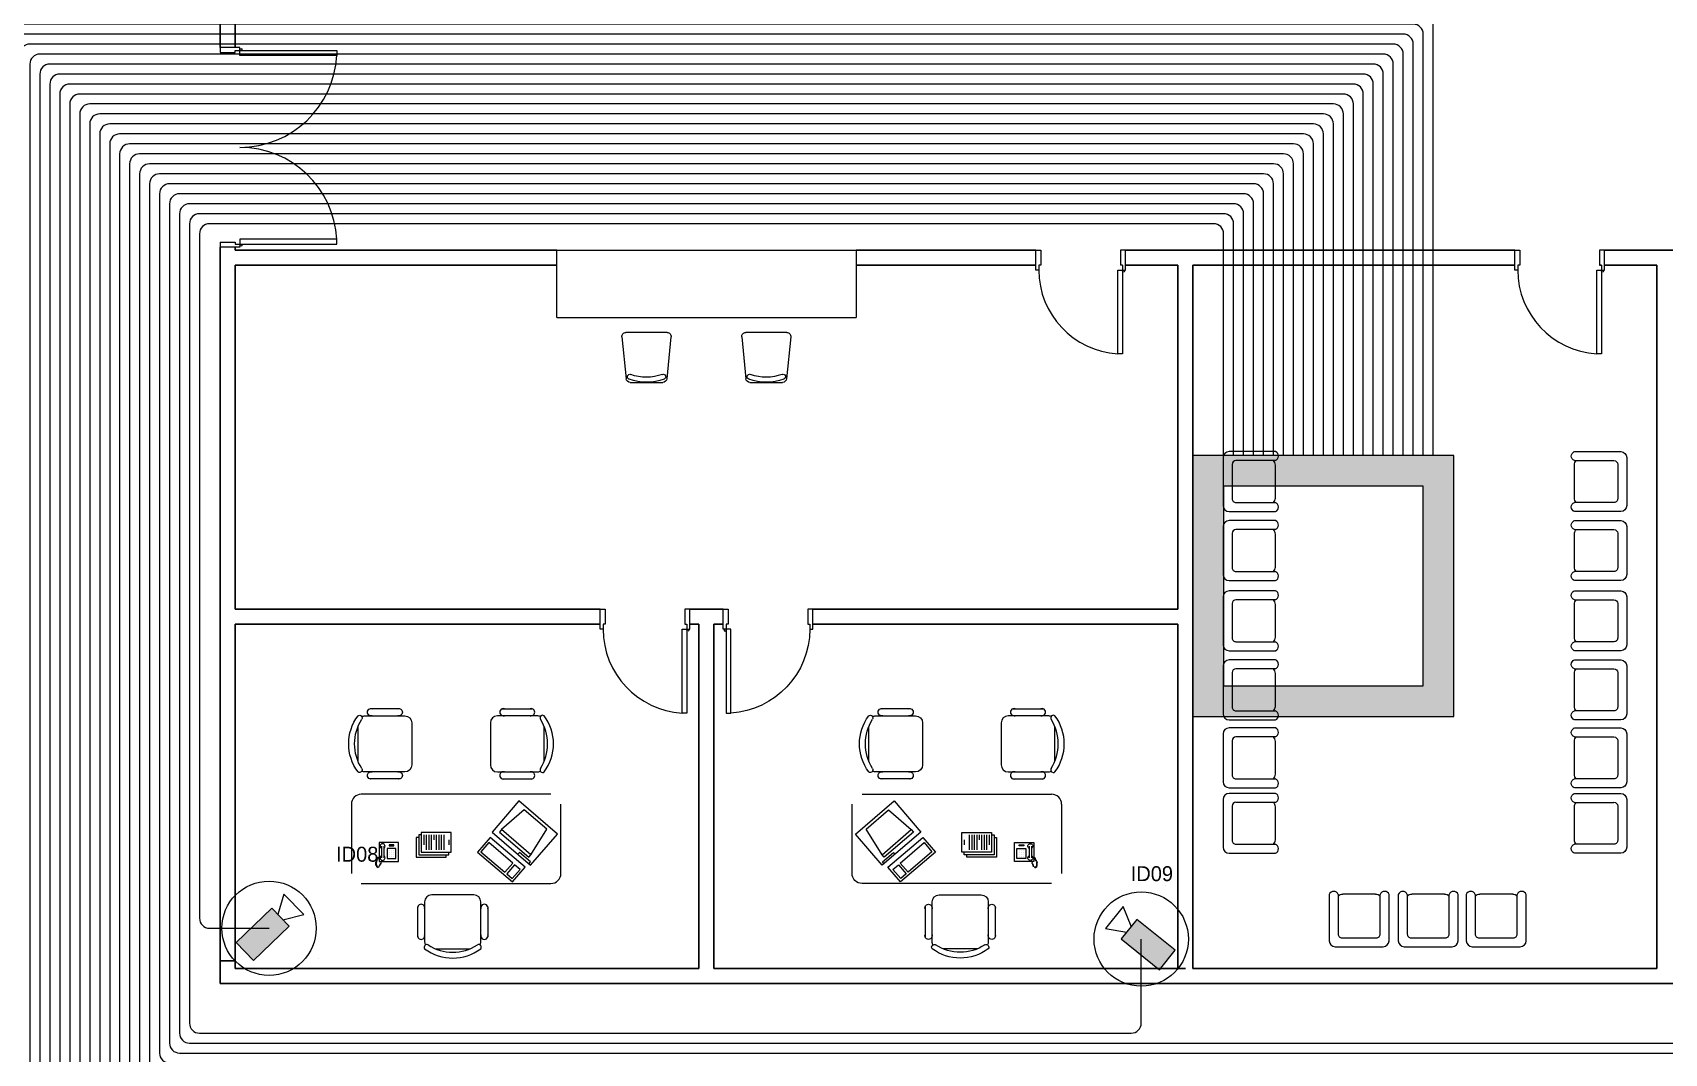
# Model space of a CAD drawing. Extents: x -59 to 582, y -1177 to 100.
# Drawn here: x 44.25 to 60.6, y -41.01 to -30.78 of the extents above; entities that cross this region are included whole.
import ezdxf
from ezdxf.enums import TextEntityAlignment as Align

# ---------------------------------------------------------------- set-up
doc = ezdxf.new("R2010")
doc.units = 0
doc.header["$LTSCALE"] = 0.15
doc.layers.get('0').update_dxf_attribs({"color": 252})
for name, color, linetype in [('0 CCTV', 252, 'Continuous'), ('0 sockets', 252, 'Continuous'), ('AUTOINCR', 7, 'Continuous'), ('CCTV', 4, 'Continuous')]:
    doc.layers.add(name, color=color, linetype=linetype)
for name, color, linetype, lineweight in [('DOOR', 252, 'Continuous', 20), ('E-LT-CKT-NM', 7, 'Continuous', 30), ('FUR', 252, 'Continuous', 9), ('sofa', 252, 'Continuous', 9), ('T-CCTV', 7, 'Continuous', 0), ('wall', 252, 'Continuous', 30)]:
    doc.layers.add(name, color=color, linetype=linetype, lineweight=lineweight)
doc.styles.add('SDC-TEXT-ARB', font='sdc-arb.shx')

# ---------------------------------------------------------------- blocks, each defined once
blk = doc.blocks.new('RECTANG')
for p, q in [((1, 1), (0, 1)), ((0, 1), (0, 0)), ((1, 0), (1, 1)), ((0, 0), (1, 0))]:
    blk.add_line(p, q)
blk = doc.blocks.new('IBMAT', base_point=(61, 306))
for p, q in [((75, 307), (75, 306)), ((81, 307), (75, 307)), ((81, 306), (81, 307))]:
    blk.add_line(p, q)
at = {"xscale": 21, "yscale": 17, "zscale": 21}
blk.add_blockref('RECTANG', (61, 306), dxfattribs=at)
blk = doc.blocks.new('KEYBOARD', base_point=(60, 294))
for p, xscale, yscale, zscale in [((60, 294), 19, 8, 19), ((61, 295), 13, 5, 13), ((75, 295), 3, 5, 3)]:
    blk.add_blockref('RECTANG', p, dxfattribs=dict(xscale=xscale, yscale=yscale, zscale=zscale))
blk = doc.blocks.new('FNCOMP')
for p, q in [((-6.64, 16.23), (-8.5, 3.5)), ((6.08, 16.23), (-6.64, 16.23)), ((8, 3.5), (6.08, 16.23)), ((-8.5, 3.5), (-8.5, 2.04)), ((8, 3.5), (-8.5, 3.5)), ((-8.5, 2.04), (8, 2.04)), ((8, 2.04), (8, 3.5))]:
    blk.add_line(p, q)
at = {"xscale": 1.033846153846154, "yscale": 1.033846153846154, "zscale": 1.033846153846154}
for name, p in [('IBMAT', (-10.86, 0)), ('KEYBOARD', (-10.05, -10.5))]:
    blk.add_blockref(name, p, dxfattribs=at)
blk = doc.blocks.new('CHAIR7')
for p, q in [((5.12, 15.04), (17.88, 15.04)), ((0, 9), (0, -9)), ((20, 12), (3, 12)), ((23, -7.44), (23, 7.44)), ((3, -12), (20, -12)), ((5.12, -15), (17.88, -15))]:
    blk.add_line(p, q)
for centre, radius, start, end in [((5.56, 13.54), 1.56, 73.7398, 286.2602), ((17.44, 13.54), 1.56, 253.7398, 106.2602), ((3, 9), 3, 90, 180), ((20, 9), 3, 62.41556, 90), ((22.34, 11.12), 1.1, 53.30994, 212.02741), ((4.82, 0), 19.64, 327.57575, 32.42425), ((7, 0), 20, 323.1301, 36.8699), ((3, -9), 3, 180, 270), ((5.56, -13.5), 1.56, 73.7398, 286.2602), ((17.44, -13.5), 1.56, 253.7398, 106.2602), ((20, -9), 3, 270, 297.58444), ((22.34, -11.12), 1.1, 147.97259, 306.69006)]:
    blk.add_arc(centre, radius, start, end)
blk = doc.blocks.new('FNPHONE')
for p, q in [((-9.1, 0.22), (-9.7, 0.02)), ((-8.9, 0.62), (-9.5, 0.42)), ((-8.7, 1.02), (-9.3, 0.82)), ((-8.5, 1.42), (-9.1, 1.22)), ((-8.3, 1.82), (-8.9, 1.62)), ((-7.14, 0.56), (-7.5, -0.58)), ((-7.29, 6.54), (-7.29, 1.54)), ((-6.29, 6.54), (-6.29, 1.54)), ((-3.87, 4.85), (-3.87, 4.85)), ((-3.87, 3.91), (-3.87, 3.91)), ((-3.87, 2.97), (-3.87, 2.97)), ((-3.87, 2.03), (-3.87, 2.03)), ((-2.94, 4.85), (-2.94, 4.85)), ((-2.94, 3.91), (-2.94, 3.91)), ((-2.94, 2.97), (-2.94, 2.97)), ((-2.94, 2.03), (-2.94, 2.03)), ((-2, 4.85), (-2, 4.85)), ((-2, 3.91), (-2, 3.91)), ((-2, 2.97), (-2, 2.97)), ((-2, 2.03), (-2, 2.03)), ((-9.3, -0.18), (-9.9, -0.38)), ((-9.3, -0.58), (-9.9, -0.78)), ((-9.3, -0.98), (-9.9, -1.18)), ((-9.3, -1.38), (-9.9, -1.58)), ((-9.1, -1.78), (-9.7, -1.98)), ((-8.9, -2.18), (-9.5, -2.38)), ((-8.43, -2.46), (-9.03, -2.66)), ((-7.9, -1.98), (-8.5, -2.18)), ((-7.7, -1.58), (-8.3, -1.78)), ((-7.5, -1.18), (-8.1, -1.38)), ((-7.3, -0.78), (-7.9, -0.98))]:
    blk.add_line(p, q)
for centre, start, end in [((-6.79, 6.54), 298.49146, 241.50854), ((-6.79, 1.54), 118.49146, 61.50854)]:
    blk.add_arc(centre, 1.05, start, end)
for p, xscale, yscale, zscale in [((-8.21, 0), 8.20528234483245, 8.104073169521023, 8.20528234483245), ((-4.03, 6.72), 2.03125, 0.46875, 2.03125), ((-4.81, 1.25), 3.75, 4.375, 3.75)]:
    blk.add_blockref('RECTANG', p, dxfattribs=dict(xscale=xscale, yscale=yscale, zscale=zscale))
blk = doc.blocks.new('D90')
at = {"layer": 'DOOR'}
for points in [[(0.03, 0.2), (0.03, 1.04), (0.078, 1.04), (0.078, 0.2)], [(0.03, 0.2), (0, 0.2), (0, 0), (0.05, 0), (0.05, 0.15), (0.03, 0.15)], [(0.87, 0.2), (0.9, 0.2), (0.9, 0), (0.85, 0), (0.85, 0.15), (0.87, 0.15)]]:
    blk.add_lwpolyline(points, close=True, dxfattribs=at)
blk.add_circle((0.02, 0.21), 0.01, dxfattribs=at)
blk.add_arc((0.025, 0.197), 0.845, 0.2218, 86.3889, dxfattribs=at)
blk = doc.blocks.new('Ch01')
at = {"layer": 'FUR'}
for p, q in [((-0.499, -0.205), (-0.499, 0.207)), ((-0.455, 0.247), (-0.035, 0.205)), ((0.001, 0.165), (0.001, -0.163)), ((-0.455, -0.244), (-0.035, -0.202))]:
    blk.add_line(p, q, dxfattribs=at)
for centre, radius, start, end in [((-0.459, 0.207), 0.04, 84.2894, 180), ((-0.055, 0.168), 0.025, 20.5276, 200.5276), ((-0.039, 0.165), 0.04, 0, 84.2894), ((-0.499, 0.001), 0.499, 339.1935, 20.5276), ((-0.499, 0.001), 0.449, 339.1935, 20.5276), ((-0.056, -0.167), 0.025, 159.1935, 339.1935), ((-0.039, -0.163), 0.04, 275.7106, 0), ((-0.459, -0.205), 0.04, 180, 275.7106)]:
    blk.add_arc(centre, radius, start, end, dxfattribs=at)
blk = doc.blocks.new('ARCH')
at = {"layer": 'DOOR'}
for p, q in [((46.125, 355.955), (46.125, 355.905)), ((55.17, 355.725), (55.15, 355.725))]:
    blk.add_line(p, q, dxfattribs=at)
for points in [[(46.325, 357.875), (46.325, 357.905), (46.125, 357.905), (46.125, 357.855), (46.275, 357.855), (46.275, 357.875)], [(46.325, 357.875), (47.295, 357.875), (47.295, 357.825), (46.325, 357.825)], [(46.325, 355.935), (47.295, 355.935), (47.295, 355.985), (46.325, 355.985)], [(54.33, 355.675), (54.3, 355.675), (54.3, 355.875), (54.35, 355.875), (54.35, 355.725), (54.33, 355.725)], [(59.13, 355.675), (59.1, 355.675), (59.1, 355.875), (59.15, 355.875), (59.15, 355.725), (59.13, 355.725)], [(59.97, 355.675), (60, 355.675), (60, 355.875), (59.95, 355.875), (59.95, 355.725), (59.97, 355.725)], [(55.17, 355.675), (55.17, 354.835), (55.122, 354.835), (55.122, 355.675)], [(59.97, 355.675), (59.97, 354.835), (59.922, 354.835), (59.922, 355.675)]]:
    blk.add_lwpolyline(points, close=True, dxfattribs=at)
for points in [[(46.125, 355.955), (46.275, 355.955), (46.275, 355.935), (46.325, 355.935), (46.325, 355.905), (46.125, 355.905)], [(55.17, 355.725), (55.17, 355.675), (55.2, 355.675), (55.2, 355.875), (55.15, 355.875), (55.15, 355.725)]]:
    blk.add_lwpolyline(points, dxfattribs=at)
for centre in [(46.335, 357.885), (46.335, 355.925), (55.18, 355.665), (59.98, 355.665)]:
    blk.add_circle(centre, 0.01, dxfattribs=at)
for centre, radius, start, end in [((46.325, 357.875), 0.971, 270, 357.0492), ((46.325, 355.933), 0.971, 2.9508, 90), ((55.175, 355.678), 0.845, 180.2218, 266.3889), ((59.975, 355.678), 0.845, 180.2218, 266.3889)]:
    blk.add_arc(centre, radius, start, end, dxfattribs=at)
at = {"layer": 'FUR'}
for p, q in [((56.177, 353.795), (56.177, 353.315)), ((56.702, 353.855), (56.237, 353.855)), ((56.267, 353.727), (56.267, 353.382)), ((56.7, 353.765), (56.305, 353.765)), ((56.702, 353.39), (56.702, 353.72)), ((59.698, 353.855), (60.163, 353.855)), ((59.698, 353.39), (59.698, 353.72)), ((59.7, 353.765), (60.095, 353.765)), ((60.133, 353.727), (60.133, 353.382)), ((60.223, 353.795), (60.223, 353.315)), ((56.237, 353.255), (56.702, 353.255)), ((56.305, 353.345), (56.7, 353.345)), ((60.163, 353.255), (59.698, 353.255)), ((60.095, 353.345), (59.7, 353.345)), ((56.177, 353.103), (56.177, 352.623)), ((56.702, 353.163), (56.237, 353.163)), ((56.7, 353.073), (56.305, 353.073)), ((59.698, 353.163), (60.163, 353.163)), ((59.7, 353.073), (60.095, 353.073)), ((60.223, 353.103), (60.223, 352.623)), ((56.267, 353.036), (56.267, 352.691)), ((56.702, 352.698), (56.702, 353.028)), ((59.698, 352.698), (59.698, 353.028)), ((60.133, 353.036), (60.133, 352.691)), ((56.305, 352.653), (56.7, 352.653)), ((60.095, 352.653), (59.7, 352.653)), ((56.237, 352.563), (56.702, 352.563)), ((56.702, 352.459), (56.237, 352.459)), ((60.163, 352.563), (59.698, 352.563)), ((59.698, 352.459), (60.163, 352.459)), ((56.177, 352.399), (56.177, 351.919)), ((56.267, 352.332), (56.267, 351.987)), ((56.7, 352.369), (56.305, 352.369)), ((56.702, 351.994), (56.702, 352.324)), ((59.698, 351.994), (59.698, 352.324)), ((59.7, 352.369), (60.095, 352.369)), ((60.133, 352.332), (60.133, 351.987)), ((60.223, 352.399), (60.223, 351.919)), ((56.305, 351.949), (56.7, 351.949)), ((60.095, 351.949), (59.7, 351.949)), ((56.237, 351.859), (56.702, 351.859)), ((56.702, 351.767), (56.237, 351.767)), ((60.163, 351.859), (59.698, 351.859)), ((59.698, 351.767), (60.163, 351.767)), ((56.177, 351.707), (56.177, 351.227)), ((56.267, 351.64), (56.267, 351.295)), ((56.7, 351.677), (56.305, 351.677)), ((56.702, 351.302), (56.702, 351.632)), ((59.698, 351.302), (59.698, 351.632)), ((59.7, 351.677), (60.095, 351.677)), ((60.133, 351.64), (60.133, 351.295)), ((60.223, 351.707), (60.223, 351.227)), ((56.237, 351.167), (56.702, 351.167)), ((56.305, 351.257), (56.7, 351.257)), ((60.163, 351.167), (59.698, 351.167)), ((60.095, 351.257), (59.7, 351.257)), ((56.177, 351.026), (56.177, 350.546)), ((56.702, 351.086), (56.237, 351.086)), ((56.267, 350.958), (56.267, 350.613)), ((56.7, 350.996), (56.305, 350.996)), ((56.702, 350.621), (56.702, 350.951)), ((59.698, 351.086), (60.163, 351.086)), ((59.698, 350.621), (59.698, 350.951)), ((59.7, 350.996), (60.095, 350.996)), ((60.133, 350.958), (60.133, 350.613)), ((60.223, 351.026), (60.223, 350.546)), ((56.237, 350.486), (56.702, 350.486)), ((56.305, 350.576), (56.7, 350.576)), ((60.163, 350.486), (59.698, 350.486)), ((60.095, 350.576), (59.7, 350.576)), ((56.177, 350.37), (56.177, 349.89)), ((56.702, 350.43), (56.237, 350.43)), ((56.267, 350.303), (56.267, 349.958)), ((56.7, 350.34), (56.305, 350.34)), ((56.702, 349.965), (56.702, 350.295)), ((59.698, 350.43), (60.163, 350.43)), ((59.698, 349.965), (59.698, 350.295)), ((59.7, 350.34), (60.095, 350.34)), ((60.133, 350.303), (60.133, 349.958)), ((60.223, 350.37), (60.223, 349.89)), ((56.237, 349.83), (56.702, 349.83)), ((56.305, 349.92), (56.7, 349.92)), ((60.163, 349.83), (59.698, 349.83)), ((60.095, 349.92), (59.7, 349.92)), ((57.241, 349.418), (57.241, 348.953)), ((57.331, 349.416), (57.331, 349.02)), ((57.706, 349.418), (57.376, 349.418)), ((57.751, 349.02), (57.751, 349.416)), ((57.841, 348.953), (57.841, 349.418)), ((57.933, 349.418), (57.933, 348.953)), ((58.023, 349.416), (58.023, 349.02)), ((58.398, 349.418), (58.068, 349.418)), ((58.443, 349.02), (58.443, 349.416)), ((58.533, 348.953), (58.533, 349.418)), ((58.615, 349.418), (58.615, 348.953)), ((58.705, 349.416), (58.705, 349.02)), ((59.08, 349.418), (58.75, 349.418)), ((59.125, 349.02), (59.125, 349.416)), ((59.215, 348.953), (59.215, 349.418)), ((57.369, 348.983), (57.714, 348.983)), ((58.061, 348.983), (58.406, 348.983)), ((58.742, 348.983), (59.087, 348.983)), ((57.301, 348.893), (57.781, 348.893)), ((57.993, 348.893), (58.473, 348.893)), ((58.675, 348.893), (59.155, 348.893))]:
    blk.add_line(p, q, dxfattribs=at)
for centre, major_axis, start_param, end_param in [((56.237, 353.795), (0.0424, 0.0424), 0.785398, 2.356194), ((56.305, 353.727), (-0.0265, 0.0265), -0.785398, 0.785398), ((56.642, 353.72), (-0.0424, 0.0424), 3.926991, 4.775053), ((56.685, 353.81), (-0.0339, 0.0339), 2.685296, 5.122584), ((56.237, 353.315), (-0.0424, 0.0424), 0.785398, 2.356194), ((56.305, 353.382), (0.0265, 0.0265), 2.356194, 3.926991), ((56.642, 353.39), (0.0424, 0.0424), 4.649725, 5.497787), ((56.685, 353.3), (0.0339, 0.0339), 4.302194, 6.739482), ((56.237, 353.103), (0.0424, 0.0424), 0.785398, 2.356194), ((56.305, 353.036), (-0.0265, 0.0265), -0.785398, 0.785398), ((56.642, 353.028), (-0.0424, 0.0424), 3.926991, 4.775053), ((56.685, 353.119), (-0.0339, 0.0339), 2.685296, 5.122584), ((56.237, 352.623), (-0.0424, 0.0424), 0.785398, 2.356194), ((56.305, 352.691), (0.0265, 0.0265), 2.356194, 3.926991), ((56.642, 352.698), (0.0424, 0.0424), 4.649725, 5.497787), ((56.685, 352.608), (0.0339, 0.0339), 4.302194, 6.739482), ((56.237, 352.399), (0.0424, 0.0424), 0.785398, 2.356194), ((56.685, 352.415), (-0.0339, 0.0339), 2.685296, 5.122584), ((56.305, 352.332), (-0.0265, 0.0265), -0.785398, 0.785398), ((56.642, 352.324), (-0.0424, 0.0424), 3.926991, 4.775053), ((56.305, 351.987), (0.0265, 0.0265), 2.356194, 3.926991), ((56.642, 351.994), (0.0424, 0.0424), 4.649725, 5.497787), ((56.685, 351.904), (0.0339, 0.0339), 4.302194, 6.739482), ((56.237, 351.919), (-0.0424, 0.0424), 0.785398, 2.356194), ((56.237, 351.707), (0.0424, 0.0424), 0.785398, 2.356194), ((56.685, 351.723), (-0.0339, 0.0339), 2.685296, 5.122584), ((56.305, 351.64), (-0.0265, 0.0265), -0.785398, 0.785398), ((56.642, 351.632), (-0.0424, 0.0424), 3.926991, 4.775053), ((56.305, 351.295), (0.0265, 0.0265), 2.356194, 3.926991), ((56.642, 351.302), (0.0424, 0.0424), 4.649725, 5.497787), ((56.237, 351.227), (-0.0424, 0.0424), 0.785398, 2.356194), ((56.685, 351.212), (0.0339, 0.0339), 4.302194, 6.739482), ((56.237, 351.026), (0.0424, 0.0424), 0.785398, 2.356194), ((56.305, 350.958), (-0.0265, 0.0265), -0.785398, 0.785398), ((56.642, 350.951), (-0.0424, 0.0424), 3.926991, 4.775053), ((56.685, 351.041), (-0.0339, 0.0339), 2.685296, 5.122584), ((56.305, 350.613), (0.0265, 0.0265), 2.356194, 3.926991), ((56.642, 350.621), (0.0424, 0.0424), 4.649725, 5.497787), ((56.237, 350.546), (-0.0424, 0.0424), 0.785398, 2.356194), ((56.685, 350.53), (0.0339, 0.0339), 4.302194, 6.739482), ((56.237, 350.37), (0.0424, 0.0424), 0.785398, 2.356194), ((56.305, 350.303), (-0.0265, 0.0265), -0.785398, 0.785398), ((56.642, 350.295), (-0.0424, 0.0424), 3.926991, 4.775053), ((56.685, 350.385), (-0.0339, 0.0339), 2.685296, 5.122584), ((56.642, 349.965), (0.0424, 0.0424), 4.649725, 5.497787), ((56.237, 349.89), (-0.0424, 0.0424), 0.785398, 2.356194), ((56.305, 349.958), (0.0265, 0.0265), 2.356194, 3.926991), ((56.685, 349.875), (0.0339, 0.0339), 4.302194, 6.739482), ((57.286, 349.4), (0.0339, 0.0339), 5.826889, 8.264177), ((57.376, 349.358), (0.0424, 0.0424), 0.785398, 1.63346), ((57.706, 349.358), (-0.0424, 0.0424), 4.649725, 5.497787), ((57.797, 349.4), (-0.0339, 0.0339), 4.302194, 6.739482), ((57.978, 349.4), (0.0339, 0.0339), 5.826889, 8.264177), ((58.068, 349.358), (0.0424, 0.0424), 0.785398, 1.63346), ((58.398, 349.358), (-0.0424, 0.0424), 4.649725, 5.497787), ((58.488, 349.4), (-0.0339, 0.0339), 4.302194, 6.739482), ((58.659, 349.4), (0.0339, 0.0339), 5.826889, 8.264177), ((58.75, 349.358), (0.0424, 0.0424), 0.785398, 1.63346), ((59.08, 349.358), (-0.0424, 0.0424), 4.649725, 5.497787), ((59.17, 349.4), (-0.0339, 0.0339), 4.302194, 6.739482), ((57.369, 349.02), (0.0265, 0.0265), 2.356194, 3.926991), ((57.714, 349.02), (-0.0265, 0.0265), 2.356194, 3.926991), ((58.061, 349.02), (0.0265, 0.0265), 2.356194, 3.926991), ((58.406, 349.02), (-0.0265, 0.0265), 2.356194, 3.926991), ((58.742, 349.02), (0.0265, 0.0265), 2.356194, 3.926991), ((59.087, 349.02), (-0.0265, 0.0265), 2.356194, 3.926991), ((57.301, 348.953), (-0.0424, 0.0424), 0.785398, 2.356194), ((57.781, 348.953), (0.0424, 0.0424), 3.926991, 5.497787), ((57.993, 348.953), (-0.0424, 0.0424), 0.785398, 2.356194), ((58.473, 348.953), (0.0424, 0.0424), 3.926991, 5.497787), ((58.675, 348.953), (-0.0424, 0.0424), 0.785398, 2.356194), ((59.155, 348.953), (0.0424, 0.0424), 3.926991, 5.497787)]:
    blk.add_ellipse(centre, major_axis=major_axis, ratio=1, start_param=start_param, end_param=end_param, dxfattribs=at)
at = {"layer": 'FUR', "extrusion": (0, 0, -1)}
for centre, major_axis, start_param, end_param in [((59.715, 353.81), (0.0339, 0.0339), 2.685296, 5.122584), ((59.758, 353.72), (0.0424, 0.0424), 3.926991, 4.775053), ((60.095, 353.727), (0.0265, 0.0265), -0.785398, 0.785398), ((60.163, 353.795), (-0.0424, 0.0424), 0.785398, 2.356194), ((59.715, 353.3), (-0.0339, 0.0339), 4.302194, 6.739482), ((59.758, 353.39), (-0.0424, 0.0424), 4.649725, 5.497787), ((60.095, 353.382), (-0.0265, 0.0265), 2.356194, 3.926991), ((60.163, 353.315), (0.0424, 0.0424), 0.785398, 2.356194), ((59.715, 353.119), (0.0339, 0.0339), 2.685296, 5.122584), ((59.758, 353.028), (0.0424, 0.0424), 3.926991, 4.775053), ((60.095, 353.036), (0.0265, 0.0265), -0.785398, 0.785398), ((60.163, 353.103), (-0.0424, 0.0424), 0.785398, 2.356194), ((59.715, 352.608), (-0.0339, 0.0339), 4.302194, 6.739482), ((59.758, 352.698), (-0.0424, 0.0424), 4.649725, 5.497787), ((60.095, 352.691), (-0.0265, 0.0265), 2.356194, 3.926991), ((60.163, 352.623), (0.0424, 0.0424), 0.785398, 2.356194), ((59.715, 352.415), (0.0339, 0.0339), 2.685296, 5.122584), ((60.163, 352.399), (-0.0424, 0.0424), 0.785398, 2.356194), ((59.758, 352.324), (0.0424, 0.0424), 3.926991, 4.775053), ((60.095, 352.332), (0.0265, 0.0265), -0.785398, 0.785398), ((59.715, 351.904), (-0.0339, 0.0339), 4.302194, 6.739482), ((59.758, 351.994), (-0.0424, 0.0424), 4.649725, 5.497787), ((60.095, 351.987), (-0.0265, 0.0265), 2.356194, 3.926991), ((59.715, 351.723), (0.0339, 0.0339), 2.685296, 5.122584), ((60.163, 351.919), (0.0424, 0.0424), 0.785398, 2.356194), ((60.163, 351.707), (-0.0424, 0.0424), 0.785398, 2.356194), ((59.758, 351.632), (0.0424, 0.0424), 3.926991, 4.775053), ((60.095, 351.64), (0.0265, 0.0265), -0.785398, 0.785398), ((59.758, 351.302), (-0.0424, 0.0424), 4.649725, 5.497787), ((60.095, 351.295), (-0.0265, 0.0265), 2.356194, 3.926991), ((59.715, 351.212), (-0.0339, 0.0339), 4.302194, 6.739482), ((60.163, 351.227), (0.0424, 0.0424), 0.785398, 2.356194), ((59.715, 351.041), (0.0339, 0.0339), 2.685296, 5.122584), ((59.758, 350.951), (0.0424, 0.0424), 3.926991, 4.775053), ((60.095, 350.958), (0.0265, 0.0265), -0.785398, 0.785398), ((60.163, 351.026), (-0.0424, 0.0424), 0.785398, 2.356194), ((59.758, 350.621), (-0.0424, 0.0424), 4.649725, 5.497787), ((60.095, 350.613), (-0.0265, 0.0265), 2.356194, 3.926991), ((59.715, 350.53), (-0.0339, 0.0339), 4.302194, 6.739482), ((60.163, 350.546), (0.0424, 0.0424), 0.785398, 2.356194), ((59.715, 350.385), (0.0339, 0.0339), 2.685296, 5.122584), ((59.758, 350.295), (0.0424, 0.0424), 3.926991, 4.775053), ((60.095, 350.303), (0.0265, 0.0265), -0.785398, 0.785398), ((60.163, 350.37), (-0.0424, 0.0424), 0.785398, 2.356194), ((59.758, 349.965), (-0.0424, 0.0424), 4.649725, 5.497787), ((59.715, 349.875), (-0.0339, 0.0339), 4.302194, 6.739482), ((60.095, 349.958), (-0.0265, 0.0265), 2.356194, 3.926991), ((60.163, 349.89), (0.0424, 0.0424), 0.785398, 2.356194)]:
    blk.add_ellipse(centre, major_axis=major_axis, ratio=1, start_param=start_param, end_param=end_param, dxfattribs=at)
at = {"layer": 'sofa'}
for p, q in [((49.5, 355.875), (52.5, 355.875)), ((49.5, 355.2), (49.5, 355.875)), ((52.5, 355.875), (52.5, 355.2)), ((49.5, 355.2), (52.5, 355.2)), ((47.441, 350.321), (47.441, 349.627)), ((49.441, 350.421), (47.541, 350.421)), ((52.559, 350.421), (54.459, 350.421)), ((54.559, 350.321), (54.559, 349.627))]:
    blk.add_line(p, q, dxfattribs=at)
for points in [[(47.541, 349.527), (49.441, 349.527, 0.414214), (49.541, 349.627), (49.541, 350.321)], [(54.459, 349.527), (52.559, 349.527, -0.414214), (52.459, 349.627), (52.459, 350.321)]]:
    blk.add_lwpolyline(points, format="xyb", dxfattribs=at)
for points in [[(48.117, 349.989), (48.092, 349.989), (48.092, 349.789), (48.392, 349.789), (48.392, 349.814)], [(48.142, 350.014), (48.117, 350.014), (48.117, 349.814), (48.417, 349.814), (48.417, 349.839)], [(48.442, 350.039), (48.142, 350.039), (48.142, 349.839), (48.442, 349.839), (48.442, 350.039)], [(48.167, 350.014), (48.167, 349.914)], [(48.192, 350.014), (48.192, 349.864)], [(48.217, 350.014), (48.217, 349.864)], [(48.242, 350.014), (48.242, 349.864)], [(48.267, 350.014), (48.267, 349.964)], [(48.292, 350.014), (48.292, 349.864)], [(48.317, 350.014), (48.317, 349.864)], [(48.342, 350.014), (48.342, 349.864)], [(48.367, 350.014), (48.367, 349.864)], [(48.417, 349.964), (48.417, 349.914)], [(53.558, 350.039), (53.858, 350.039), (53.858, 349.839), (53.558, 349.839), (53.558, 350.039)], [(53.858, 350.014), (53.883, 350.014), (53.883, 349.814), (53.583, 349.814), (53.583, 349.839)], [(53.583, 349.964), (53.583, 349.914)], [(53.883, 349.989), (53.908, 349.989), (53.908, 349.789), (53.608, 349.789), (53.608, 349.814)], [(53.633, 350.014), (53.633, 349.864)], [(53.658, 350.014), (53.658, 349.864)], [(53.683, 350.014), (53.683, 349.864)], [(53.708, 350.014), (53.708, 349.864)], [(53.733, 350.014), (53.733, 349.964)], [(53.758, 350.014), (53.758, 349.864)], [(53.783, 350.014), (53.783, 349.864)], [(53.808, 350.014), (53.808, 349.864)], [(53.833, 350.014), (53.833, 349.914)]]:
    blk.add_lwpolyline(points, dxfattribs=at)
for centre, start, end in [((47.541, 350.321), 90, 180), ((54.459, 350.321), 0, 90)]:
    blk.add_arc(centre, 0.1, start, end, dxfattribs=at)
at = {"layer": 'wall'}
for p, q in [((46.125, 358.2), (46.125, 357.905)), ((46.275, 358.2), (46.275, 357.905)), ((46.125, 355.905), (46.125, 355.2)), ((46.275, 355.905), (46.275, 355.875)), ((49.5, 355.875), (46.275, 355.875)), ((54.3, 355.875), (52.5, 355.875)), ((55.8, 355.875), (55.2, 355.875)), ((59.1, 355.875), (55.8, 355.875)), ((63.9, 355.875), (60, 355.875)), ((49.5, 355.725), (46.275, 355.725)), ((46.275, 355.725), (46.275, 352.275)), ((54.3, 355.725), (52.5, 355.725)), ((55.725, 355.725), (55.2, 355.725)), ((55.725, 355.725), (55.725, 352.275)), ((59.1, 355.725), (55.875, 355.725)), ((55.875, 355.725), (55.875, 348.675)), ((59.97, 355.725), (59.95, 355.725)), ((60.525, 355.725), (60, 355.725)), ((60.525, 355.725), (60.525, 348.675)), ((46.125, 355.275), (46.125, 348.525)), ((55.875, 355.125), (55.875, 348.675)), ((49.934, 352.275), (46.275, 352.275)), ((51.166, 352.275), (50.834, 352.275)), ((55.725, 352.275), (52.066, 352.275)), ((46.275, 352.125), (46.275, 348.675)), ((49.934, 352.125), (46.275, 352.125)), ((50.925, 352.125), (50.834, 352.125)), ((50.925, 352.125), (50.925, 348.675)), ((51.075, 352.125), (51.075, 348.675)), ((51.166, 352.125), (51.075, 352.125)), ((55.725, 352.125), (52.066, 352.125)), ((55.725, 352.125), (55.725, 348.675)), ((46.275, 348.75), (46.125, 348.75)), ((46.275, 348.675), (50.925, 348.675)), ((51.075, 348.675), (55.8, 348.675)), ((60.525, 348.675), (55.875, 348.675)), ((60.525, 348.675), (55.875, 348.675)), ((60.525, 348.675), (55.875, 348.675)), ((56.351, 348.675), (55.875, 348.675)), ((56.351, 348.675), (55.875, 348.675)), ((58.725, 348.675), (56.351, 348.675)), ((57.904, 348.675), (59.42, 348.675)), ((60.525, 348.675), (58.301, 348.675)), ((60.525, 348.675), (58.725, 348.675)), ((60.525, 348.675), (58.875, 348.675)), ((59.42, 348.675), (60.525, 348.675)), ((46.125, 348.525), (55.8, 348.525)), ((55.725, 348.525), (55.65, 348.525)), ((55.725, 348.525), (55.65, 348.525)), ((55.725, 348.525), (55.65, 348.525)), ((82.275, 348.525), (55.724, 348.525)), ((65.4, 348.525), (55.724, 348.525)), ((65.325, 348.525), (55.724, 348.525)), ((57.8, 348.525), (55.724, 348.525))]:
    blk.add_line(p, q, dxfattribs=at)
at = {"layer": 'DOOR', "rotation": 180}
blk.add_blockref('D90', (50.834, 352.275), dxfattribs=at)
at = {"layer": 'DOOR', "xscale": -1, "rotation": 180}
blk.add_blockref('D90', (51.166, 352.275), dxfattribs=at)
at = {"layer": 'sofa', "yscale": 0.0234375, "zscale": 0.0234375}
for name, p, xscale in [('CHAIR7', (48.047, 350.926), -0.0234375), ('CHAIR7', (48.834, 350.926), 0.0234375), ('CHAIR7', (53.166, 350.926), -0.0234375), ('CHAIR7', (53.953, 350.926), 0.0234375), ('FNPHONE', (47.913, 349.747), 0.0234375), ('FNPHONE', (54.087, 349.747), -0.0234375)]:
    blk.add_blockref(name, p, dxfattribs=dict(at, xscale=xscale))
at = {"layer": 'sofa'}
for name, p, xscale, yscale, zscale, rotation in [('FNCOMP', (49.045, 349.875), 0.02343749999997079, 0.02343749999997079, 0.02343749999997079, 319.3987053547845), ('FNCOMP', (52.955, 349.875), -0.02343749999997079, 0.0234375, 0.0234375, 40.60129464521547), ('CHAIR7', (48.457, 349.412), 0.0234375, 0.0234375, 0.0234375, 270), ('CHAIR7', (53.543, 349.412), -0.0234375, 0.0234375, 0.0234375, 90)]:
    blk.add_blockref(name, p, dxfattribs=dict(at, xscale=xscale, yscale=yscale, zscale=zscale, rotation=rotation))
at = {"layer": 'wall', "xscale": -1, "rotation": 90}
for p in [(50.4, 354.55), (51.6, 354.55)]:
    blk.add_blockref('Ch01', p, dxfattribs=at)
blk = doc.blocks.new('LEGEND_dwg_CCTV DOME-1155345-TELECOMMUNICATION LEGEND_ GENERAL NOTES _SYMBOLS _ ABBREVIATIONS')
at = {"layer": 'T-CCTV'}
blk.add_hatch(color=256, dxfattribs=at).paths.add_polyline_path([(255, -95), (-120, -95), (-120, 95), (255, 95)], flags=0)
at = {"layer": 'T-CCTV', "flags": 128}
for points in [[(-120, 28), (-262, 108), (-262, -108), (-120, -28)], [(255, -95), (255, 95), (-120, 95), (-120, -95), (255, -95)]]:
    blk.add_lwpolyline(points, dxfattribs=at)
at = {"layer": 'T-CCTV'}
blk.add_circle((0, 0), 358, dxfattribs=at)
blk = doc.blocks.new('ID CAMERA')
at = {"layer": 'CCTV', "color": 6, "xscale": 1.150579243575653, "yscale": 1.150579243575653, "zscale": 1.150579243575653}
blk.add_blockref('LEGEND_dwg_CCTV DOME-1155345-TELECOMMUNICATION LEGEND_ GENERAL NOTES _SYMBOLS _ ABBREVIATIONS', (0, 0), dxfattribs=at)
at = {"layer": 'E-LT-CKT-NM', "color": 1, "style": 'SDC-TEXT-ARB'}
blk.add_attdef('ID', (-127, 492), '', height=326, dxfattribs=at)
blk = doc.blocks.new('ds')
h = blk.add_hatch(color=2)
h.dxf.hatch_style = 1
h.paths.add_polyline_path([(1.308, 1.308), (-1.308, 1.308), (-1.308, -1.308), (1.308, -1.308)])
h.paths.add_polyline_path([(1, -1), (-1, -1), (-1, 1), (1, 1)], flags=16)
at = {"layer": '0 sockets', "color": 6}
for points in [[(-1.308, -1.308), (1.308, -1.308), (1.308, 1.308), (-1.308, 1.308)], [(-1, -1), (1, -1), (1, 1), (-1, 1)]]:
    blk.add_lwpolyline(points, close=True, dxfattribs=at)
blk = doc.blocks.new('EE')
at = {"layer": '0 sockets'}
h = blk.add_hatch(color=6, dxfattribs=at)
h.dxf.hatch_style = 1
h.paths.add_polyline_path([(582.394, 81.841), (-59.115, 81.841), (-59.115, -114.582), (582.394, -114.582)])
h.paths.add_polyline_path([(577.394, 76.841), (577.394, -109.582), (-54.115, -109.582), (-54.115, 76.841)], flags=16)
h.paths.add_polyline_path([(408.026, -15.139, -1), (406.517, -15.139, -1)], flags=0)
h.paths.add_polyline_path([(457.783, -31.119, 0.414214), (457.683, -31.019), (444.311, -31.019, 0.414214), (444.211, -31.119), (444.211, -48.447), (415.834, -48.447), (415.834, -19.483), (417.425, -19.483, 0.414214), (417.525, -19.383), (417.525, -15.239, 0.414214), (417.425, -15.139), (407.274, -15.139), (407.271, -15.893), (407.271, -15.139), (417.525, -15.139), (417.525, -19.483), (415.934, -19.483, 0.414214), (415.834, -19.583), (415.834, -48.347, 0.414214), (415.934, -48.447), (444.111, -48.447, 0.414214), (444.211, -48.347), (444.211, -31.019), (457.783, -31.019)], flags=0)
h.paths.add_polyline_path([(244.611, -46.068), (244.611, -46.014), (244.523, -46.014, -0.279526)], flags=0)
h.paths.add_polyline_path([(404.69, 26.947), (525.035, 26.947), (525.035, 46.285), (404.69, 46.285)], flags=8)
h.paths.add_polyline_path([(202.644, 24.078), (289.319, 24.078), (289.319, 38.411), (202.644, 38.411)], flags=8)
h.paths.add_polyline_path([(30.92, 26.429), (112.59, 26.429), (112.59, 40.761), (30.92, 40.761)], flags=8)
h.paths.add_polyline_path([(441.881, -10.206), (442.216, -10.206), (442.216, -9.756), (441.881, -9.756)], flags=8)
h.paths.add_polyline_path([(422.272, -10.246), (422.622, -10.246), (422.622, -9.796), (422.272, -9.796)], flags=8)
h.paths.add_polyline_path([(406.509, -14.41), (406.859, -14.41), (406.859, -13.96), (406.509, -13.96)], flags=8)
h.paths.add_polyline_path([(406.21, -35.713), (406.546, -35.713), (406.546, -35.263), (406.21, -35.263)], flags=8)
h.paths.add_polyline_path([(422.841, -60.607), (423.191, -60.607), (423.191, -60.157), (422.841, -60.157)], flags=8)
h.paths.add_polyline_path([(442.391, -60.84), (442.755, -60.84), (442.755, -60.39), (442.391, -60.39)], flags=8)
h.paths.add_polyline_path([(456.844, -54.1), (457.194, -54.1), (457.194, -53.65), (456.844, -53.65)], flags=8)
h.paths.add_polyline_path([(470.858, -50.81), (471.208, -50.81), (471.208, -50.36), (470.858, -50.36)], flags=8)
h.paths.add_polyline_path([(490.123, -50.756), (490.345, -50.756), (490.345, -50.306), (490.123, -50.306)], flags=8)
h.paths.add_polyline_path([(225.509, -20.343), (226.134, -20.343), (226.134, -20.118), (225.509, -20.118)], flags=8)
h.paths.add_polyline_path([(233.7, -19.938), (234.325, -19.938), (234.325, -19.713), (233.7, -19.713)], flags=8)
h.paths.add_polyline_path([(241.875, -19.552), (242.5, -19.552), (242.5, -19.327), (241.875, -19.327)], flags=8)
h.paths.add_polyline_path([(245.171, -24.632), (245.796, -24.632), (245.796, -24.407), (245.171, -24.407)], flags=8)
h.paths.add_polyline_path([(247.813, -19.255), (248.438, -19.255), (248.438, -19.03), (247.813, -19.03)], flags=8)
h.paths.add_polyline_path([(249.648, -13.387), (250.273, -13.387), (250.273, -13.162), (249.648, -13.162)], flags=8)
h.paths.add_polyline_path([(257.323, -15.794), (257.948, -15.794), (257.948, -15.569), (257.323, -15.569)], flags=8)
h.paths.add_polyline_path([(257.582, -13.183), (258.157, -13.183), (258.157, -12.958), (257.582, -12.958)], flags=8)
h.paths.add_polyline_path([(264.064, -13.101), (264.664, -13.101), (264.664, -12.876), (264.064, -12.876)], flags=8)
h.paths.add_polyline_path([(288.789, -40.902), (289.364, -40.902), (289.364, -40.677), (288.789, -40.677)], flags=8)
h.paths.add_polyline_path([(280.687, -41.005), (281.262, -41.005), (281.262, -40.78), (280.687, -40.78)], flags=8)
h.paths.add_polyline_path([(270.864, -40.875), (271.439, -40.875), (271.439, -40.65), (270.864, -40.65)], flags=8)
h.paths.add_polyline_path([(261.434, -40.771), (262.009, -40.771), (262.009, -40.546), (261.434, -40.546)], flags=8)
h.paths.add_polyline_path([(254.764, -40.853), (255.339, -40.853), (255.339, -40.628), (254.764, -40.628)], flags=8)
h.paths.add_polyline_path([(247.008, -40.845), (247.583, -40.845), (247.583, -40.62), (247.008, -40.62)], flags=8)
h.paths.add_polyline_path([(245.852, -36.479), (246.427, -36.479), (246.427, -36.254), (245.852, -36.254)], flags=8)
h.paths.add_polyline_path([(243.934, -41.639), (244.509, -41.639), (244.509, -41.414), (243.934, -41.414)], flags=8)
h.paths.add_polyline_path([(245.534, -46.587), (246.059, -46.587), (246.059, -46.362), (245.534, -46.362)], flags=8)
h.paths.add_polyline_path([(245.361, -51.832), (245.911, -51.832), (245.911, -51.607), (245.361, -51.607)], flags=8)
h.paths.add_polyline_path([(239.721, -52.272), (240.321, -52.272), (240.321, -52.047), (239.721, -52.047)], flags=8)
h.paths.add_polyline_path([(232.069, -52.917), (232.669, -52.917), (232.669, -52.692), (232.069, -52.692)], flags=8)
h.paths.add_polyline_path([(225.559, -53.646), (226.159, -53.646), (226.159, -53.421), (225.559, -53.421)], flags=8)
h.paths.add_polyline_path([(227.614, -48.128), (228.214, -48.128), (228.214, -47.903), (227.614, -47.903)], flags=8)
h.paths.add_polyline_path([(219.528, -49.489), (220.128, -49.489), (220.128, -49.264), (219.528, -49.264)], flags=8)
h.paths.add_polyline_path([(217.77, -44.284), (218.37, -44.284), (218.37, -44.059), (217.77, -44.059)], flags=8)
h.paths.add_polyline_path([(216.443, -34.713), (217.043, -34.713), (217.043, -34.488), (216.443, -34.488)], flags=8)
h.paths.add_polyline_path([(216.799, -27.091), (217.399, -27.091), (217.399, -26.866), (216.799, -26.866)], flags=8)
h.paths.add_polyline_path([(216.729, -21.755), (217.279, -21.755), (217.279, -21.53), (216.729, -21.53)], flags=8)
h.paths.add_polyline_path([(84.862, -42.445), (85.387, -42.445), (85.387, -42.22), (84.862, -42.22)], flags=8)
h.paths.add_polyline_path([(82.46, -48.761), (83.01, -48.761), (83.01, -48.536), (82.46, -48.536)], flags=8)
h.paths.add_polyline_path([(78.417, -48.71), (78.942, -48.71), (78.942, -48.485), (78.417, -48.485)], flags=8)
h.paths.add_polyline_path([(75.547, -42.452), (76.072, -42.452), (76.072, -42.227), (75.547, -42.227)], flags=8)
h.paths.add_polyline_path([(74.019, -42.418), (74.544, -42.418), (74.544, -42.193), (74.019, -42.193)], flags=8)
h.paths.add_polyline_path([(72.86, -48.761), (73.385, -48.761), (73.385, -48.536), (72.86, -48.536)], flags=8)
h.paths.add_polyline_path([(68.651, -48.707), (69.176, -48.707), (69.176, -48.482), (68.651, -48.482)], flags=8)
h.paths.add_polyline_path([(69.271, -42.456), (69.796, -42.456), (69.796, -42.231), (69.271, -42.231)], flags=8)
h.paths.add_polyline_path([(65.66, -42.443), (66.185, -42.443), (66.185, -42.218), (65.66, -42.218)], flags=8)
h.paths.add_polyline_path([(63.354, -48.708), (63.879, -48.708), (63.879, -48.483), (63.354, -48.483)], flags=8)
h.paths.add_polyline_path([(58.957, -48.718), (59.432, -48.718), (59.432, -48.493), (58.957, -48.493)], flags=8)
h.paths.add_polyline_path([(56.584, -43.041), (57.084, -43.041), (57.084, -42.816), (56.584, -42.816)], flags=8)
h.paths.add_polyline_path([(55.215, -39.312), (55.765, -39.312), (55.765, -39.087), (55.215, -39.087)], flags=8)
h.paths.add_polyline_path([(47.25, -39.118), (47.8, -39.118), (47.8, -38.893), (47.25, -38.893)], flags=8)
h.paths.add_polyline_path([(36.681, -56.177), (37.231, -56.177), (37.231, -55.952), (36.681, -55.952)], flags=8)
h.paths.add_polyline_path([(28.093, -56.08), (28.643, -56.08), (28.643, -55.855), (28.093, -55.855)], flags=8)
h.paths.add_polyline_path([(11.224, -49.617), (11.774, -49.617), (11.774, -49.392), (11.224, -49.392)], flags=8)
h.paths.add_polyline_path([(15.154, -39.272), (15.704, -39.272), (15.704, -39.047), (15.154, -39.047)], flags=8)
h.paths.add_polyline_path([(15.215, -30.394), (15.765, -30.394), (15.765, -30.169), (15.215, -30.169)], flags=8)
h.paths.add_polyline_path([(12.584, -22.24), (13.134, -22.24), (13.134, -22.015), (12.584, -22.015)], flags=8)
h.paths.add_polyline_path([(13.44, -29.574), (13.94, -29.574), (13.94, -29.349), (13.44, -29.349)], flags=8)

msp = doc.modelspace()

# ---------------------------------------------------------------- linework, layer by layer
at = {"layer": '0 sockets', "color": 6}
for points in [[(58.283, -35.012), (58.283, -30.691, 0.414214), (58.183, -30.591), (43.919, -30.591, 0.414214), (43.819, -30.691), (43.819, -48.382, -0.414214), (43.719, -48.482), (16.101, -48.482, -0.414214), (16.001, -48.382), (16.001, -19.881, -0.414214), (16.101, -19.781), (64.025, -19.781, 0.414214), (64.125, -19.681), (64.125, -16.904, -0.414214), (64.225, -16.804), (69.725, -16.804)], [(58.183, -35.012), (58.183, -30.791, 0.414214), (58.083, -30.691), (44.019, -30.691, 0.414214), (43.919, -30.791), (43.919, -48.482, -0.414214), (43.819, -48.582), (16.001, -48.582, -0.414214), (15.901, -48.482), (15.901, -21.591, 0.414214), (15.801, -21.491), (12.852, -21.491)], [(58.083, -35.012), (58.083, -30.891, 0.414214), (57.983, -30.791), (44.119, -30.791, 0.414214), (44.019, -30.891), (44.019, -48.582, -0.414214), (43.919, -48.682), (15.901, -48.682, -0.414214), (15.801, -48.582), (15.801, -30.308, 0.414214), (15.701, -30.208), (12.806, -30.208)], [(57.983, -35.012), (57.983, -30.991, 0.414214), (57.883, -30.891), (44.219, -30.891, 0.414214), (44.119, -30.991), (44.119, -48.682, -0.414214), (44.019, -48.782), (15.801, -48.782, -0.414214), (15.701, -48.682), (15.701, -31.129, 0.414214), (15.601, -31.029), (14.581, -31.029)], [(57.883, -35.012), (57.883, -31.091, 0.414214), (57.783, -30.991), (44.319, -30.991, 0.414214), (44.219, -31.091), (44.219, -48.782, -0.414214), (44.119, -48.882), (15.701, -48.882, -0.414214), (15.601, -48.782), (15.601, -39.993, 0.414214), (15.501, -39.893), (14.532, -39.893)], [(57.783, -35.012), (57.783, -31.191, 0.414214), (57.683, -31.091), (44.419, -31.091, 0.414214), (44.319, -31.191), (44.319, -48.882, -0.414214), (44.219, -48.982), (17.435, -48.982, 0.414214), (17.335, -49.082), (17.335, -50.151, -0.414214), (17.235, -50.251), (10.59, -50.251)], [(57.683, -35.012), (57.683, -31.291, 0.414214), (57.583, -31.191), (44.519, -31.191, 0.414214), (44.419, -31.291), (44.419, -48.982, -0.414214), (44.319, -49.082), (27.573, -49.082, 0.414214), (27.473, -49.182), (27.473, -56.699)], [(57.583, -35.012), (57.583, -31.391, 0.414214), (57.483, -31.291), (44.619, -31.291, 0.414214), (44.519, -31.391), (44.519, -49.082, -0.414214), (44.419, -49.182), (36.193, -49.182, 0.414214), (36.093, -49.282), (36.093, -56.766)], [(57.483, -35.012), (57.483, -31.491, 0.414214), (57.383, -31.391), (44.719, -31.391, 0.414214), (44.619, -31.491), (44.619, -41.903, 0.414214), (44.719, -42.003), (56.018, -42.003, -0.414214), (56.118, -42.103), (56.118, -43.111)], [(57.383, -35.012), (57.383, -31.591, 0.414214), (57.283, -31.491), (44.819, -31.491, 0.414214), (44.719, -31.591), (44.719, -41.803, 0.414214), (44.819, -41.903), (58.293, -41.903, -0.414214), (58.393, -42.003), (58.393, -49.282)], [(57.283, -35.012), (57.283, -31.691, 0.414214), (57.183, -31.591), (44.919, -31.591, 0.414214), (44.819, -31.691), (44.819, -41.703, 0.414214), (44.919, -41.803), (62.659, -41.803, -0.414214), (62.759, -41.903), (62.759, -49.302)], [(57.183, -35.012), (57.183, -31.791, 0.414214), (57.083, -31.691), (45.019, -31.691, 0.414214), (44.919, -31.791), (44.919, -41.603, 0.414214), (45.019, -41.703), (65.05, -41.703, -0.414214), (65.15, -41.803), (65.15, -42.973, -0.414214), (65.05, -43.073), (65.029, -43.073)], [(57.083, -35.012), (57.083, -31.891, 0.414214), (56.983, -31.791), (45.119, -31.791, 0.414214), (45.019, -31.891), (45.019, -41.503, 0.414214), (45.119, -41.603), (67.952, -41.603, -0.414214), (68.052, -41.703), (68.052, -49.307)], [(56.983, -35.012), (56.983, -31.991, 0.414214), (56.883, -31.891), (45.219, -31.891, 0.414214), (45.119, -31.991), (45.119, -41.403, 0.414214), (45.219, -41.503), (68.543, -41.503, -0.414214), (68.643, -41.603), (68.643, -43.084)], [(56.883, -35.012), (56.883, -32.091, 0.414214), (56.783, -31.991), (45.319, -31.991, 0.414214), (45.219, -32.091), (45.219, -41.303, 0.414214), (45.319, -41.403), (72.125, -41.403, -0.414214), (72.225, -41.503), (72.225, -49.396)], [(56.783, -35.012), (56.783, -32.191, 0.414214), (56.683, -32.091), (45.419, -32.091, 0.414214), (45.319, -32.191), (45.319, -41.203, 0.414214), (45.419, -41.303), (74.53, -41.303, -0.414214), (74.63, -41.403), (74.63, -43.074)], [(56.683, -35.012), (56.683, -32.291, 0.414214), (56.583, -32.191), (45.519, -32.191, 0.414214), (45.419, -32.291), (45.419, -41.103, 0.414214), (45.519, -41.203), (75.336, -41.203, -0.414214), (75.436, -41.303), (75.436, -43.012)], [(56.583, -35.012), (56.583, -32.391, 0.414214), (56.483, -32.291), (45.619, -32.291, 0.414214), (45.519, -32.391), (45.519, -41.003, 0.414214), (45.619, -41.103), (77.702, -41.103, -0.414214), (77.802, -41.203), (77.802, -49.325)], [(56.483, -35.012), (56.483, -32.491, 0.414214), (56.383, -32.391), (45.719, -32.391, 0.414214), (45.619, -32.491), (45.619, -40.903, 0.414214), (45.719, -41.003), (81.725, -41.003, -0.414214), (81.825, -41.103), (81.825, -49.396)], [(56.383, -35.012), (56.383, -32.591, 0.414214), (56.283, -32.491), (45.819, -32.491, 0.414214), (45.719, -32.591), (45.719, -40.803, 0.414214), (45.819, -40.903), (84.131, -40.903, -0.414214), (84.231, -41.003), (84.231, -43.075)], [(56.283, -35.012), (56.283, -32.691, 0.414214), (56.183, -32.591), (45.919, -32.591, 0.414214), (45.819, -32.691), (45.819, -40.703, 0.414214), (45.919, -40.803), (55.257, -40.803, 0.414214), (55.357, -40.703), (55.357, -39.86)], [(56.183, -35.012), (56.183, -32.791, 0.414214), (56.083, -32.691), (46.019, -32.691, 0.414214), (45.919, -32.791), (45.919, -39.652, 0.414214), (46.019, -39.752), (46.616, -39.752)]]:
    msp.add_lwpolyline(points, format="xyb", dxfattribs=at)

# ---------------------------------------------------------------- block references
at = {"layer": '0 CCTV', "color": 2}
ref = msp.add_blockref('ID CAMERA', (46.616, -39.752), dxfattribs=dict(at, xscale=0.001147, yscale=0.001147, zscale=0.001147, rotation=223.9708790521312))
ref.add_attrib('ID', 'ID', (47.113, -40.057), dxfattribs={"layer": 'E-LT-CKT-NM', "color": 1, "height": 0.00374, "rotation": 223.9709, "style": 'SDC-TEXT-ARB'})
ref = msp.add_blockref('ID CAMERA', (55.357, -39.86), dxfattribs=dict(at, xscale=0.001147, yscale=0.001147, zscale=0.001147, rotation=321.3829233018669))
ref.add_attrib('ID', 'ID', (55.595, -39.328), dxfattribs={"layer": 'E-LT-CKT-NM', "color": 1, "height": 0.00374, "rotation": 321.3829, "style": 'SDC-TEXT-ARB'})
at = {"layer": '0 sockets', "color": 3}
for name, p in [('EE', (0, 0)), ('ARCH', (0, -388.83))]:
    msp.add_blockref(name, p, dxfattribs=at)
at = {"layer": '0 sockets', "color": 6}
msp.add_blockref('ds', (57.183, -36.321), dxfattribs=at)

# ---------------------------------------------------------------- texts
at = {"layer": 'AUTOINCR', "color": 1}
for s, p in [('ID08', (47.288, -39.13)), ('ID09', (55.252, -39.325))]:
    msp.add_text(s, height=0.15, dxfattribs=at).set_placement(p, align=Align.BOTTOM_LEFT)

doc.saveas('drawing.dxf')
